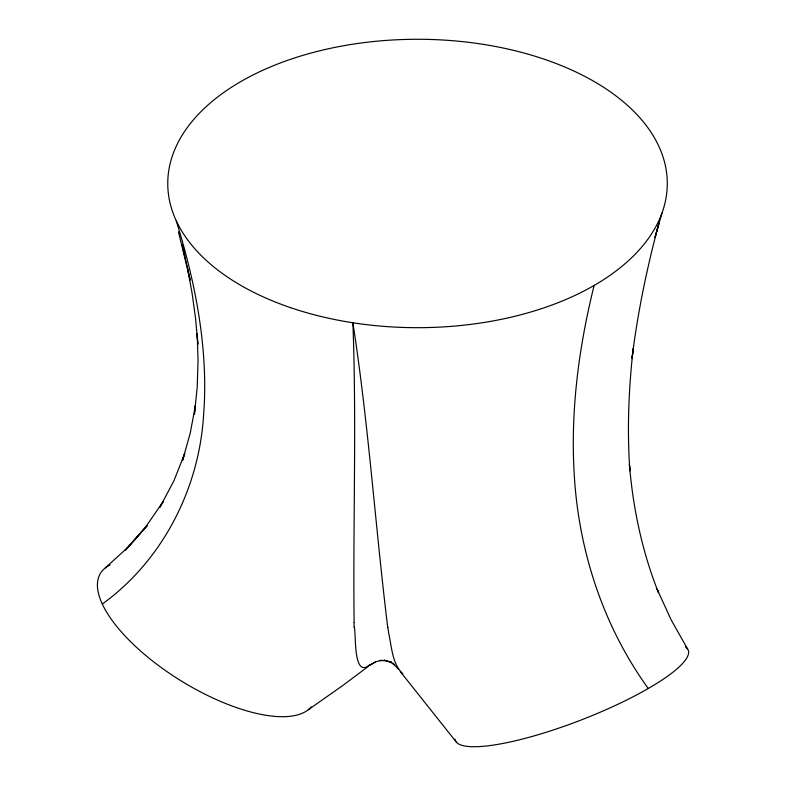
<?xml version="1.0" encoding="UTF-8"?>
<svg xmlns="http://www.w3.org/2000/svg" width="786" height="786" viewBox="0 0 786 786"><rect width="100%" height="100%" fill="white"/><g stroke="black" fill="none" stroke-linecap="round" stroke-linejoin="round"><path stroke-width="1.18" d="M594.128 285.446C581.306 337.106 573.289 390.18 573.299 443.5A511.303 295.202 60 0 0 574.104 472.121C578.093 549.247 602.823 625.715 648.273 688.477M661.989 213.026L654.974 237.519L658.825 223.627C646.927 267.938 637.584 312.975 631.993 358.534L633.221 348.64C628.603 389.188 627.022 430.109 629.881 470.843L629.409 464.388C632.995 508.257 642.201 551.713 658.481 592.673L657.106 589.127L671.116 619.82L687.553 648.902M147.483 525.333L125.013 550.485L145.626 527.062L163.124 501.665L159.931 507.216L173.922 480.806L184.749 453.414L182.539 460.488L190.251 433.115L195.38 405.537L194.447 414.104L197.217 387.144L198.043 360.352L197.198 333.804L197.866 344.258L195.596 318.595L192.089 293.227L187.51 268.173M370.068 664.514C352.855 679.674 356.294 634.155 354.299 627.248M147.424 525.333L128.933 546.427L105.295 567.914M102.308 604.021C162.643 560.379 199.202 488.666 203.603 414.812A511.303 403.257 -24.9 0 0 204.714 386.486C204.645 330.12 192.855 274.432 176.261 220.807M367.76 666.813L342.323 685.854L308.25 709.768M368.123 666.135L375.885 661.733L381.76 660.269L379.864 660.574L385.877 660.692L391.625 662.392L389.65 661.773L394.621 664.799L392.617 663.197L398.423 669.161M370.245 664.927L375.885 661.733M391.625 662.392L384.02 660.122L385.877 660.692M402.913 673.857C391.841 663.581 391.831 646.367 388.51 632.543M456.037 741.719L400.212 671.49M178.442 231.831L190.153 280.052L182.244 244.613M182.224 244.554L184.71 255.794M387.734 627.483C375.276 526.011 368.565 423.86 352.875 322.771C356.697 422.583 352.934 522.454 354.113 622.276M311.256 706.889A124.886 49.243 31.7 0 1 164.952 670.212A124.886 49.243 31.7 0 1 110.05 564.977M685.363 646.888A124.886 26.39 -21.2 0 1 587.417 717.52A124.886 26.39 -21.2 0 1 455.035 739.194M388.598 632.288A344.69 80.938 -83.2 0 1 387.812 627.228M354.191 627.562A344.69 64.609 -79.2 0 1 354.005 622.6M290.555 307.66A249.761 144.202 0 0 0 667.275 184.867A249.761 144.202 0 0 0 294.721 57.909A249.761 144.202 0 0 0 290.555 307.66"/></g></svg>
